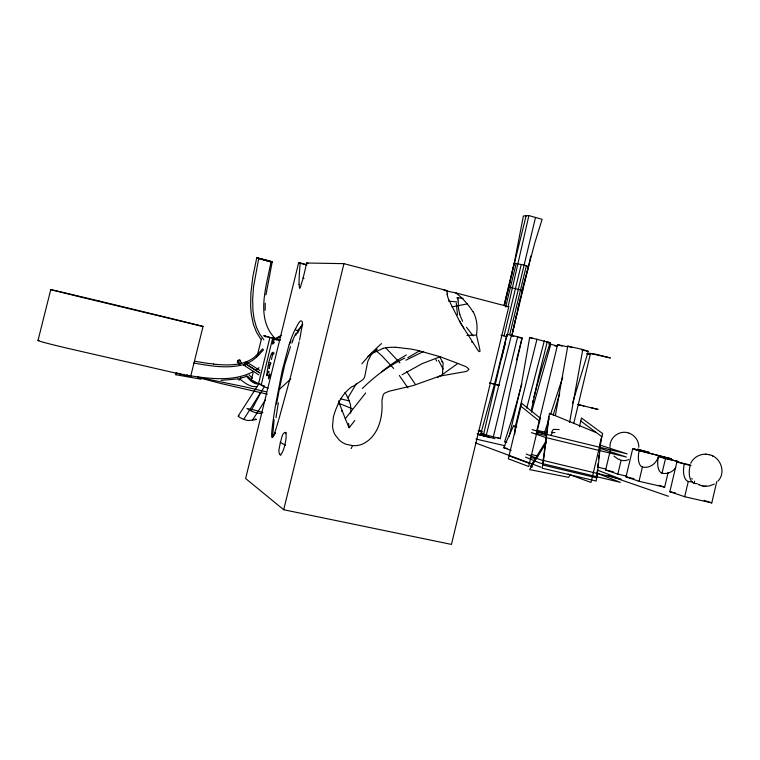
<?xml version="1.0" encoding="UTF-8"?>
<svg xmlns="http://www.w3.org/2000/svg" width="760" height="760" viewBox="0 0 760 760"><rect width="100%" height="100%" fill="white"/><g stroke="black" fill="none" stroke-linecap="round" stroke-linejoin="round"><path stroke-width="1.14" d="M265.231 303.164L265.135 310.26M441.873 361.617L442.491 362.045A8.35 2.727 -76.4 0 1 443.108 363.631L442.405 375.573M457.767 299.858L457.89 297.797L463.096 298.414M266.798 374.946L266.836 375.659M514.748 434.292L515.194 426.597L513.466 426.046L503.623 447.697L511.147 450.414M350.92 411.312L350.493 404.624L347.947 397.746L356.345 383.791M456.56 293.474L455.8 292.894L508.782 306.745L451.449 544.417L283.708 509.742L245.632 478.524L298.632 262.865L300.19 262.894L299.44 272.517A139.707 32.462 -74.7 0 0 299.316 274.654L299.117 279.053A65.569 14.734 -75.3 0 0 299.079 284.363M268.042 388.303L261.145 385.215L272.688 338.248L272.812 340.499A28.415 6.08 -76.1 0 0 272.773 340.983L272.716 341.971A10.535 2.232 -76.2 0 0 272.707 343.843M597.312 470.544L596.192 481.051L542.203 468.207L548.72 416.337M597.683 467.048L598.053 463.552M598.557 458.888L598.928 455.382M599.298 451.887L600.419 441.389M601.16 438.292L596.933 477.907L542.953 465.053L549.461 413.25L596.106 432.554M175.987 372.913L175.892 374.737L201.143 379.202M448.675 299.697L460.446 322.981L478.135 350.616A14.155 13.281 -80.9 0 0 478.334 350.844A7.058 6.621 -80.4 0 0 478.999 351.528L479.883 351.538A3.04 2.859 -79.8 0 0 479.93 350.835A7.201 6.773 -79.7 0 0 479.892 350.322L479.778 349.514A39.52 37.392 -78.4 0 0 479.427 347.766L476.51 335.094L476.872 331.541A34.209 32.395 -81.4 0 0 473.09 311.543M265.915 294.889L272.203 261.962L270.465 261.354M533.814 397.166L541.947 368.144L550.145 342.703L529.682 337.469L521.531 383.847L509.228 436.278M274.123 419.567L272.555 437.237L275.272 433.323M350.683 413.183L350.778 412.556M276.573 404.111L279.281 389.443L290.861 378.888M555.408 415.549L567.758 346.132L582.806 349.495L588.269 351.386L572.536 403.151M569.591 422.408L582.806 349.495M279.233 389.462L284.639 365.075L290.481 346.626M268.204 365.835L267.501 369.702A28.623 6.175 -76.5 0 0 267.13 372.106L267.073 372.495A12.91 2.755 -76.5 0 0 266.788 374.974M507.053 334.39L494.475 384.18L480.88 433.523L500.308 438.653L509.361 394.497L522.101 337.991L517.674 336.765L507.053 334.39L483.541 434.454M531.306 410.523L538.356 377.653L547.267 341.724M527.62 269.942L534.822 242.801L542.108 219.317L528.884 215.583L508.364 305.491M299.516 340.072L299.887 338.295A41.486 9.205 -76.3 0 0 300.789 333.573C300.837 330.866 304.703 319.305 300.342 320.986A31.15 7.087 -76.3 0 0 295.431 329.166M513.836 265.164L523.383 215.992L528.884 215.583M513.484 266.123L512.886 269.62M513.209 268.137L526.119 215.792M530.717 256.072L528.418 267.007L528.438 266.475L524.248 265.116L514.111 263.131L514.149 263.673M299.155 341.791L299.079 342.142A83.714 18.05 -76.3 0 1 298.661 344.033L290.805 375.81L278.768 419.662M512.839 269.116L511.242 277.048M268.878 362.482L268.213 365.759L270.921 363.356M447.155 294.13L447.25 291.536A4.056 3.838 -85.4 0 1 447.241 290.662L343.947 263.663L306.622 263.007L304.883 270.731A54.862 11.647 -75.7 0 1 303.582 276.06L303.173 277.59A44.697 9.557 -75.7 0 1 302.565 280.098L300.285 287.441A2.688 0.589 -75.7 0 1 299.905 287.935L299.772 287.983M512.231 272.593L512.563 271.111M511.86 273.6L509.884 282.986M511.964 335.065L515.318 319.931M510.52 279.566L504.488 305.13M512.639 332.101L518.101 308.37M273.98 339.929L273.885 340.337A10.782 2.261 -76.3 0 1 273.524 341.81A7.068 1.482 -76.3 0 1 273.182 343.168L272.859 343.976M516.011 316.958L516.695 313.975M536.997 339.102L515.299 426.436M509.2 285.95L509.542 284.468M517.389 311.001L518.795 305.406M518.776 305.055L523.022 287.223M518.082 308.028L519.489 302.442M504.098 304.874L514.13 263.397M520.192 299.478L520.885 296.523M662.026 473.204L665.513 458.536L658.483 456.484A15.086 7.381 -77.6 0 0 662.026 473.204A15.076 13.537 -76.4 0 0 675.839 467.675M632.662 448.941L671.356 458.822L632.662 448.941L626.012 476.89L639.017 481.289L664.63 487.169L668.125 472.435M716.794 481.583L711.759 502.911L684.674 496.717L669.836 491.701L676.903 461.861L690.764 465.13M684.674 496.717L688.275 481.469A15.665 7.951 -77.7 0 1 684.313 464.018L676.903 461.861M697.253 483.626A15.779 14.069 -76.5 0 1 694.117 483.303L694.63 481.108M505.666 307.04L516.202 263.425M521.588 293.559L523.393 285.741M511.983 334.96L528.428 266.741M493.278 437.028L517.674 336.765M626.886 476.216L617.823 474.126L605.635 470.012L610.47 449.702M617.823 474.126L621.11 460.322A14.183 6.526 -77.4 0 1 619.428 459.135M639.017 481.289L642.409 467.029A14.649 6.963 -77.5 0 1 639.16 450.841M509.836 334.248L526.347 265.8M573.753 423.405L590.244 354.492L586.796 353.609M579.405 426.787L581.505 418.009L602.661 433.599L591.005 482.448L568.1 474.059M286.368 432.877C281.874 430.796 281.647 440.03 280.26 442.738C280.041 446.509 276.877 452.694 280.877 455.23M504.022 335.93L521.265 264.413M537.035 429.808L557.602 344.613L567.806 346.892M256.776 257.868L258.77 258.324L253.526 286.852L252.652 299.05L252.938 310.584L254.153 319.228L256.452 327.275L259.625 333.944L263.901 339.834M271.063 261.526C266.769 285.437 255.445 316.834 274.16 337.459M269.401 374.072A2.261 0.484 -76.6 0 0 268.527 376.305L268.527 378.784M511.423 335.264L486.229 435.385M261.867 384.798L251.142 380.722L253.099 372.799M257.555 354.673L261.459 338.808M258.476 384.019L269.923 337.497L263.387 335.711M271.472 359.442L271.586 358.976A22.372 4.683 -76.4 0 0 272.308 355.803L272.384 355.414A6.935 1.472 -76.4 0 0 272.479 354.92A5.833 1.235 -76.4 0 0 272.745 353.495L272.469 352.431A6.697 1.425 -76.4 0 0 271.481 354.074L273.173 352.184M283.708 509.742L343.947 263.663M508.069 289.978L504.412 304.788M508.126 290.387L508.848 287.432L508.269 287.099L508.792 287.014L522.842 290.529L522.291 290.605M535.505 217.455L506.996 336.642L501.049 335.217M501.6 358.473L505.523 342.589M526.689 408.187L544.35 340.736M43.861 342.409A29.308 1.302 13.1 0 0 55.489 345.391L63.584 347.339A79.049 3.401 13.2 0 0 70.423 348.945L177.887 373.587A65.379 2.85 13.3 0 0 182.371 374.594L190.693 376.285L203.043 326.448L191.919 323.617A102.305 1.007 13.6 0 0 180.025 320.653L147.668 312.759A56.154 0.494 13.6 0 1 141.864 311.353L121.705 306.46A92.758 0.902 13.6 0 0 99.569 301.122M38 340.518L50.758 289.636L59.432 291.584A69.416 0.665 13.6 0 1 69.644 293.987L79.296 296.276A119.624 1.188 13.6 0 1 99.579 301.122M523.393 286.168L523.773 284.259M523.773 284.687L525.293 278.322M516.553 359.888L522.101 337.991M524.144 283.214L526.062 275.358M532.418 402.562L532.969 400.397M270.702 362.463L269.258 367.906M525.663 277.305L526.452 273.875M521.265 386.203L521.825 384.047M526.442 274.36L526.851 272.394M520.98 387.277L512.848 416.28L504.631 441.75L506.568 442.434M526.832 272.887L527.24 270.911M527.221 271.415L528.038 267.957M269.059 368.647L269.23 368.001M175.911 374.737L176.595 372.742M531.487 412.224L550.791 344.233L557.118 345.99M268.356 371.174L268.223 371.64A16.454 3.458 -76.5 0 1 267.824 372.979L269.315 371.811M277.324 424.412L278.492 420.565M267.71 373.35L266.931 375.611M277.115 425.115L276.706 426.493M553.194 415.159L559.683 393.547M276.431 427.424L275.367 430.834A27.797 6.165 -77 0 1 274.36 433.817C269.097 447.06 273.049 421.543 273.267 419.805A154.84 38.123 -76.6 0 1 275.709 404.225L282.159 370.927L288.695 346.094A50.122 11.495 -76.5 0 1 289.997 342.104L290.861 339.596A36.214 8.236 -76.4 0 1 293.493 332.937A27.626 6.251 -76.4 0 1 295.422 329.042M544.635 432.326L549.072 418.817M550.544 414.314L562.732 377.169M291.878 343.064L292.885 340.651M338.675 401.365L338.903 400.834M437.646 377.511L439.527 376.162L413.478 385.472L391.124 390.763A48.279 45.752 -68.8 0 0 388.863 391.315L384.731 393.119A5.643 5.377 -72 0 0 383.173 394.887L382.014 399.912A42.854 40.593 -73.4 0 0 381.957 401.916C382.974 417.915 378.1 436.81 362.463 444.115A21.384 20.454 -66.9 0 1 352.545 445.578L351.187 448.59M338.228 403.769L338.827 402.562A39.805 37.971 -68.8 0 1 352.288 386.394M690.736 463.324C693.681 456.712 701.499 453.017 708.51 454.546M260.214 393.594L251.332 410.438M264.062 387.22L243.732 419.33A18.573 11.618 33.9 0 1 239.837 417.459L238.108 416.138L238.963 415.587M258.932 383.819L238.412 415.644M265.487 399.817L252.481 420.147L248.368 420.498M545.861 441.427L530.337 466.526L532.636 466.982M551.447 432.392L553.318 429.381L559.208 429.552M546.364 442.519L529.606 469.604L568.632 477.346L570.513 474.373M550.706 435.499L552.567 432.497L554.923 432.554M348.935 427.509A14.829 14.174 -67.8 0 1 348.688 426.958L345.306 418.731L365.683 392.939M354.777 420.479L349.163 427.813A1.634 1.567 -66.3 0 1 348.963 427.548L348.954 427.548M717.962 481.099C726.522 472.406 720.423 456.361 708.643 454.575L709.279 454.717M272.479 354.92L274.18 352.972M263.606 349.581L258.742 355.062M297.873 330.229L302.822 324.738M262.647 348.859L258.162 353.751M256.918 356.887L252.377 360.525L247.294 363.261M256.367 355.499C245.119 366.111 228.105 365.57 213.759 364.163M259.017 367.678L256.253 369.74M440.012 376.238L457.881 363.432L465.566 366.538A23.047 21.707 -76 0 1 466.925 367.26L468.948 369.293L467.286 370.937A20.843 19.655 -79.5 0 1 464.835 371.706L439.66 376.133M352.478 386.688L352.792 386.479A67.659 64.21 -67.5 0 1 354.625 385.339L362.843 379.715A9.68 9.3 -72.9 0 0 364.648 376.931L367.802 361.332L370.832 355.357A14.45 13.841 -75.4 0 1 373.53 352.744L382.954 348.498M407.873 357.656L419.558 350.816M714.276 484.082L709.089 486.01L704.264 486.191M274.084 339.159L281.371 335.341M275.832 339.15L280.697 336.452M402.078 374.747L422.284 363.565L440.61 356.62M253.697 371.355C234.659 381.662 211.812 378.983 191.263 375.934M405.84 360.202L423.615 351.433M272.137 261.962L271.69 261.915A14.763 0.684 14 0 0 272.033 261.962L272.308 261.972A22.296 1.036 14 0 0 272.517 261.981L267.938 260.68M190.693 376.285L189.867 375.924A14.773 0.674 13.4 0 0 189.534 375.82M244.938 364.163C228.294 369.255 210.53 365.93 193.791 363.062M246.126 376.58L240.017 378.328M451.962 306.897L467.21 303.915A54.549 51.813 -79.7 0 1 471.931 310.194L472.815 311.704M446.576 291.65L447.25 291.536M236.778 378.993L221.112 380.37M252.481 420.147L256.443 419.52L255.227 418.883M258.913 383.99C253.412 384.522 249.365 379.658 246.249 375.81M257.051 386.574C250.173 387.495 244.235 382.603 239.267 378.499M466.963 335.416L476.51 335.094M705.869 486.286L705.09 486.267M395.428 347.234L411.331 349.115A201.191 188.556 -59.6 0 1 418.798 350.712L439.831 356.63L457.881 363.432M705.308 454.224L706.097 454.242M261.744 413.497L257.269 413.117A10.213 4.132 28 0 1 255.445 412.642L252.842 411.692A20.292 8.16 28 0 1 250.258 410.542L246.943 408.5L254.391 410.039A141.407 62.52 29.4 0 1 259.435 411.53L262.827 412.613M352.545 445.578L346.227 444.324A23.246 22.23 -67.1 0 1 339.34 440.144L335.245 435.1A21.166 20.254 -66.8 0 1 332.528 426.198L333.355 417.278A62.12 58.995 -68.9 0 1 338.323 403.816M471.476 341.99L472.359 342.066M448.695 301.159L456.865 301.919M505.362 306.432L508.782 306.745M444.173 290.244L444.78 290.31M38.988 340.499L38.218 340.442A12.873 0.58 13.1 0 0 38.114 340.603A13.718 0.617 13.1 0 0 38.779 340.888L41.952 341.876A21.878 0.978 13.1 0 0 43.918 342.418M257.174 257.868L262.627 259.198M341.886 411.16L342.437 411.198L341.8 410.941M703.437 486.087L704.235 486.191M209.048 363.603L194.57 361.228M447.241 290.662L446.443 290.538A40.213 2.223 13.5 0 0 444.771 290.31M587.033 353.989L590.244 354.492M270.721 261.829L268.802 261.392M186.457 375.079L188.119 375.383M702.611 485.934L703.313 486.067M271.092 261.82L268.631 261.24M203.024 326.448L194.769 324.51A65.312 0.589 13.6 0 1 190.304 323.437L83.239 297.663A78.964 0.712 13.6 0 1 76.418 296.01L50.758 289.636M183.131 374.423L184.794 374.756M518.823 337.573L522.111 338.228M548.606 343.786L550.791 344.233M554.762 345.838L556.957 346.284M503.623 447.697L507.157 448.428M179.825 373.72L181.478 374.072M530.309 457.51L536.056 458.764M531.031 454.48L537.938 455.99M513.466 426.046L515.327 426.464M537.367 431.357L539.182 431.756M547.019 342L550.145 342.703M581.381 349.847L588.269 351.386M702.42 485.897L701.736 485.726M176.529 372.979L178.173 373.359M536.845 430.245L547.172 432.62M536.123 433.276L546.45 435.632M267.339 394.183L219.972 383.287L198.322 377.54A12.312 0.551 13.4 0 1 197.771 377.15L243.741 386.593A83.723 3.905 13.5 0 1 252.719 388.654L266.01 391.79M669.836 491.701L675.621 493.031M476.035 439.071L504.953 445.74M597.474 467.087L605.568 468.958M605.635 470.012L613.434 471.808M626.012 476.89L634.03 478.733M478.667 430.416L480.89 430.93M340.442 398.829L349.524 400.947M478.135 430.853L482.619 431.898M480.88 433.523L485.868 434.682M251.142 380.722L254.572 381.52M261.145 385.215L264.565 386.004M504.631 441.75L506.701 442.234M665.513 458.536L678.642 461.633A15.076 13.537 -76.4 0 1 678.347 462.716M636.87 449.483L649.268 452.418L637.611 449.036M658.483 456.484L678.642 461.633M684.313 464.018L690.906 465.614M445.398 290.7L444.277 290.415M511.546 335.863L513.608 336.357M273.001 338.333L278.151 339.91M515.194 426.597L516.762 426.968M537.111 431.87L545.699 433.941M492.822 383.781L499.558 385.415L489.706 383.021M264.575 335.958L269.125 337.06M271.405 337.611L278.226 339.264M269.923 337.497L280.05 339.948M280.012 340.072L274.265 338.675L279.784 340.185M583.936 405.992L577.391 404.396L598.101 409.45L591.413 407.806M489.564 382.974L490.637 383.24M258.77 258.324L260.091 258.656A31.426 1.425 14 0 1 261.877 259.113L265.078 259.825M477.213 433.694L486.828 436.259L477.764 434.435M306.622 263.007L308.009 263.359M262.798 259.35L266.247 260.129M298.632 262.865L306.394 264.87M265.221 259.977L267.89 260.556M266.361 260.272L270.57 261.269M484.177 436.259L479.075 434.454L494.988 438.672M266.304 260.613L267.938 261.06M267.491 261.05L266.294 260.727M634.448 448.808L635.778 449.169M306.954 264.793L300.19 262.894M265.354 260.348L263.302 259.882M264.908 260.338L263.863 260.043M479.075 434.454L490.143 437.655M255.835 382.451L252.899 381.102M186.941 375.041L188.233 375.421M629.024 433.143C619.998 429.542 609.064 437.427 610.09 447.212M701.328 485.611L700.596 485.383M259.72 258.695L257.526 258.153M258.78 258.542L260.822 259.027A49.865 2.375 13.9 0 0 263.748 259.882M258.751 258.4L256.728 257.877L252.823 276.811L250.876 293.18L250.648 306.574L251.303 314.336L253.403 324.406L256.604 332.481L260.756 339.036M457.795 298.319L456.836 297.74A20.406 1.073 13.5 0 1 457.9 297.797M599.773 444.999L627.114 453.862L546.497 434.359L532.133 429.523M600.153 448.343L626.364 457.026L545.737 437.532L531.401 432.582M659.034 485.308L664.63 487.169M704.102 500.356L711.759 502.911M529.682 337.469L532.656 338.466M557.602 344.613L562.077 346.132M567.758 346.132L572.223 347.672M608.086 475.447L668.41 496.27M497.553 437.703L500.308 438.653M700.473 485.336L698.202 484.348L698.934 484.709M475.532 442.928L540.854 467.21M509.038 455.8L529.454 463.41M597.322 470.088L621.091 479.18L540.398 459.762L526.243 454.034M596.609 473.09L620.341 482.353L539.638 462.935L525.511 457.102M338.827 403.303L352.041 408.623M629.033 433.143C634.866 435.119 639.065 441.075 638.789 447.25M712.31 455.781L713.032 456.133M618.488 459.401L613.918 456.085M270.531 374.737L269.505 374.167A2.28 0.484 -76.6 0 1 269.373 376.637A2.28 0.484 -76.6 0 1 268.47 378.698M260.024 370.548L246.383 361.893A2.071 0.541 -54.6 0 0 244.34 363.954A2.071 0.541 -54.6 0 0 244.834 364.866A2.071 0.541 -54.6 0 0 246.458 361.959M284.895 444.942L280.345 442.377M285.627 445.464L284.867 445.037A11.21 2.603 -77.3 0 1 279.87 454.66M259.787 372.894L245.632 363.764M269.439 376.846L268.498 376.305M270.303 377.178L269.382 376.647M259.483 372.723L245.717 363.822M258.799 374.87L244.036 365.294M246.164 364.391L244.701 363.365M252.548 380.874L247.503 376.067M580.783 421.021L601.92 436.734M520.952 406.277L539.572 421.258M252.405 378.214L249.119 374.898M375.858 350.522L381.634 355.566L393.68 368.448M385.909 348.033L399.95 362.947M274.408 342.855L273.524 341.81M303.981 278.569L303.173 277.59M265.677 337.06L264.765 335.815M473.043 335.797L466.498 327.322M399.304 375.449L407.959 387.942M406.733 371.602L415.169 384.085M691.771 478.401L692.208 479.066M239.97 364.743L237.737 360.63M438.51 360.306L443.08 369.008M241.604 363.346L239.846 360.078M462.555 321.204L459.562 314.269M238.849 364.059L237.956 362.387M440.097 357.466L442.748 362.444M345.306 418.731L338.589 401.356M457.491 314.953L456.304 303.287M349.011 426.369L348.565 423.387M349.03 426.455L349.144 427.215A7.609 7.286 -65.4 0 1 349.182 427.528M299.088 284.335L299.373 287.346A6.564 1.444 -75.7 0 0 299.753 288.04M285.38 432.269A11.248 2.612 -77.3 0 1 284.82 444.999M435.86 359.547A201.495 183.359 24 0 1 436.734 361.095M458.546 306.669A78.555 48.63 38.9 0 1 458.261 300.067M459.914 314.317A54.825 34.779 36.4 0 1 458.27 306.565M463.762 327.911A43.396 26.78 36.8 0 1 459.8 321.185M455.791 292.894A44.403 2.555 13.6 0 1 450.699 291.868L447.925 291.27A10.688 0.598 13.6 0 1 446.509 290.956M456.541 293.493A64.572 61.427 -79 0 1 467.2 303.924M367.954 356.43A116.498 84.417 -48.8 0 1 377.283 349.096M382.926 348.346A51.623 49.191 -72.1 0 1 395.428 347.31M448.723 299.677A28.3 26.666 -85.7 0 1 447.089 294.148M344.974 392.521A30.162 29.051 -65.3 0 1 347.709 397.851M361.883 363.85A403.665 266.161 59.8 0 1 381.52 343.577M381.615 371.82A370.101 248.501 59.6 0 1 406.362 354.977M362.397 388.493A364.572 239.951 60.1 0 1 404.719 358.074M295.726 335.369A25.783 4.56 -71.4 0 1 297.692 331.426M275.215 432.734A27.464 13.005 -80.5 0 1 275.082 433.029M275.994 417.715A154.964 34.998 -76.9 0 1 278.397 402.847M289.341 344.726A56.553 18.639 -74.6 0 1 290.909 340.879M292.847 340.062A36.784 6.337 -71.1 0 1 295.858 333.422M297.749 333.117A29.611 5.709 -72.6 0 1 302.347 324.434M297.407 330.476A1.434 1.007 26.9 0 1 295.526 329.517M278.502 340.091A12.749 12.473 -74.8 0 1 278.179 339.881M276.336 340.176A36.271 36.129 20.5 0 1 275.557 339.131M271.358 354.245A7.41 1.577 -76.4 0 0 270.18 357.456A15.77 3.372 -76.5 0 0 268.888 362.482M238.288 362.501A1.567 1.226 -27.4 0 1 237.661 360.734A1.567 1.226 -27.4 0 1 239.932 360.126A1.567 1.226 -27.4 0 1 239.799 362.102M248.397 420.574A13.822 8.674 34 0 1 243.741 419.311M213.788 364.002A173.983 166.773 -11.3 0 1 209.076 363.441M258.048 353.647A47.547 46.844 7 0 1 256.253 355.376M258.609 354.939A48.868 48.241 -0.6 0 1 256.785 356.744M262.143 259.54A49.789 2.365 13.9 0 1 260.385 259.027M275.215 339.492A46.265 45.172 37.9 0 1 273.819 338.162M275.11 339.045A47.519 46.483 46.4 0 1 273.809 337.82M240.559 377.653A1.567 1.358 -47.2 0 1 239.286 379.962A1.567 1.358 -47.2 0 1 237.946 378.052M658.616 455.81A14.649 13.214 -76.3 0 1 642.409 467.029M694.117 483.303A15.789 8.085 -77.7 0 1 690.051 465.699M692.445 481.726A15.656 13.975 -76.5 0 1 688.275 481.469M628.729 459.572A14.174 12.853 -76.2 0 1 621.11 460.322M521.664 403.294L508.317 458.793L528.713 466.507L540.312 418.171L521.664 403.294M596.296 354.35L589.617 353.305L610.394 357.96L596.296 354.35M245.413 364.885A2.071 0.541 -54.6 0 0 246.838 362.073A2.071 0.541 -54.6 0 0 244.653 364.325A2.071 0.541 -54.6 0 0 245.413 364.885"/></g></svg>
